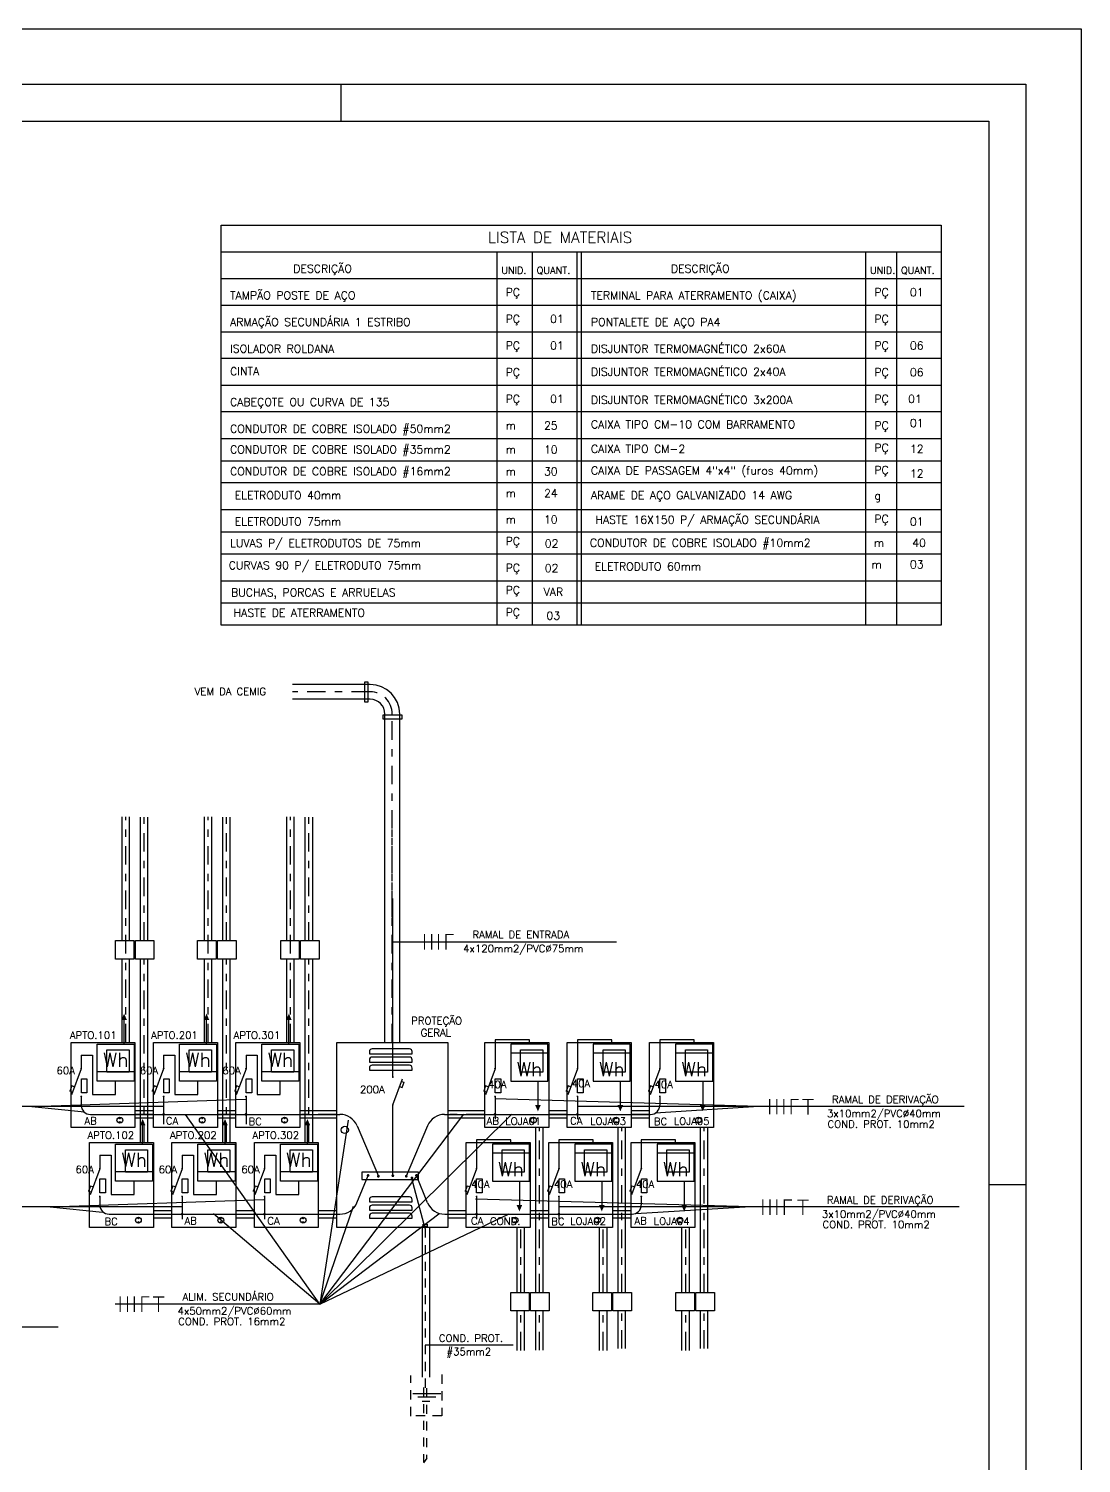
# Model space of a CAD drawing. Extents: x -15.1 to 78.4, y 14.2 to 45.4.
# Drawn here: x 64.19 to 78.41, y 26.08 to 45.44 of the extents above; entities that cross this region are included whole.
import ezdxf

# ---------------------------------------------------------------- set-up
doc = ezdxf.new("R2010")
doc.units = 0
doc.header["$LTSCALE"] = 0.5
doc.header["$MEASUREMENT"] = 0
doc.linetypes.add('DASHDOT', pattern=[1, 0.5, -0.25, 0, -0.25])
doc.linetypes.add('HIDDEN', pattern=[0.375, 0.25, -0.125])
doc.layers.get('0').update_dxf_attribs({"linetype": 'CONTINUOUS'})
for name, color, linetype in [('FORMATO', 2, 'CONTINUOUS'), ('MEDICAO', 4, 'CONTINUOUS'), ('MEDICAO-ELETRICA', 7, 'CONTINUOUS'), ('TEXT_MEDICAO', 2, 'CONTINUOUS'), ('TITULOS', 6, 'CONTINUOUS')]:
    doc.layers.add(name, color=color, linetype=linetype)
doc.styles.add('ROMANS', font='romans.shx')

# ---------------------------------------------------------------- blocks, each defined once
blk = doc.blocks.new('A1')
at = {"layer": 'FORMATO', "color": 1}
for p, q in [((-42.8, 30.45), (0.75, 30.45)), ((0.75, 30.45), (0.75, -0.75)), ((-9.25, 29.7), (-9.25, 29.2)), ((-0.5, 14.85), (0, 14.85))]:
    blk.add_line(p, q, dxfattribs=at)
at = {"layer": 'FORMATO'}
for p, q in [((-41.3, 29.7), (0, 29.7)), ((0, 29.7), (0, 0))]:
    blk.add_line(p, q, dxfattribs=at)
at = {"layer": 'FORMATO', "color": 8}
for p, q in [((-40.8, 29.2), (-0.5, 29.2)), ((-0.5, 29.2), (-0.5, 0.5))]:
    blk.add_line(p, q, dxfattribs=at)
blk = doc.blocks.new('A1_50')
at = {"layer": 'FORMATO'}
blk.add_blockref('A1', (57.821, 13.702), dxfattribs=at)
blk = doc.blocks.new('FAFAFANE')
at = {"const_width": 0.015}
for points in [[(0.0075, 0.105), (0.0075, -0.105)], [(0.105, 0.105), (0.105, -0.105)], [(0.1975, 0.105), (0.1975, -0.105)], [(0.2975, 0.105), (0.2975, -0.105)], [(0.3025, 0.0975), (0.4, 0.0975)]]:
    blk.add_lwpolyline(points, dxfattribs=at)
at = {"style": 'ROMANS'}
blk.add_attdef('C', (0.105, 0.12), '', height=0.1, dxfattribs=at)
blk = doc.blocks.new('TERRA')
at = {"const_width": 0.015}
for points in [[(-0.004, 0.098), (0.148, 0.098)], [(0.071, 0.105), (0.071, -0.105)]]:
    blk.add_lwpolyline(points, dxfattribs=at)
at = {"style": 'ROMANS', "flags": 1}
blk.add_attdef('C', (0.026, 0.118), '', height=0.1, dxfattribs=at)
at = {"style": 'ROMANS'}
blk.add_attdef('B', (0.026, -0.251), '', height=0.1, dxfattribs=at)

msp = doc.modelspace()

# ---------------------------------------------------------------- linework, layer by layer
at = {"layer": 'MEDICAO', "color": 1}
for p, q in [((68.7733335, 36.618711), (68.7250884, 36.618711)), ((68.7250884, 36.618711), (68.7250884, 36.3556726)), ((68.7733335, 36.3556726), (68.7733335, 36.618711)), ((68.8006358, 36.5897998), (67.7534407, 36.5897998)), ((68.8006358, 36.3897998), (67.7534407, 36.3897998)), ((68.7250884, 36.3556726), (68.7733335, 36.3556726)), ((68.9720071, 36.173527), (68.9720071, 36.1252818)), ((69.2350456, 36.173527), (68.9720071, 36.173527)), ((68.9720071, 36.1252818), (69.2350456, 36.1252818)), ((69.0006358, 33.4426463), (69.0006358, 36.1897998)), ((69.2006358, 33.4426463), (69.2006358, 36.1897998)), ((69.2350456, 36.1252818), (69.2350456, 36.173527)), ((65.4506358, 33.1325081), (65.4506358, 34.8023476)), ((65.5506358, 33.1325081), (65.5506358, 34.8023476)), ((65.7006358, 33.1325081), (65.7006358, 34.7963589)), ((65.8006358, 33.1325081), (65.8006358, 34.7963589)), ((66.5631358, 33.1325081), (66.5631358, 34.8023476)), ((66.6631358, 33.1325081), (66.6631358, 34.8023476)), ((66.8131358, 33.1325081), (66.8131358, 34.7963589)), ((66.9131358, 33.1325081), (66.9131358, 34.7963589)), ((67.6756358, 33.1325081), (67.6756358, 34.8023476)), ((67.7756358, 33.1325081), (67.7756358, 34.8023476)), ((67.9256358, 33.1325081), (67.9256358, 34.7963589)), ((68.0256358, 33.1325081), (68.0256358, 34.7963589)), ((69.0006358, 31.7575081), (69.0006358, 34.6942197)), ((69.2006358, 31.7575081), (69.2006358, 34.6942197)), ((65.3614885, 32.8825081), (65.3614885, 33.1325081)), ((65.3614885, 33.1325081), (65.6114885, 33.1325081)), ((65.6114885, 33.1325081), (65.6114885, 32.8825081)), ((65.6306786, 32.8825081), (65.6306786, 33.1325081)), ((65.6306786, 33.1325081), (65.8806786, 33.1325081)), ((65.8806786, 33.1325081), (65.8806786, 32.8825081)), ((66.4717264, 32.8825081), (66.4717264, 33.1325081)), ((66.4717264, 33.1325081), (66.7217264, 33.1325081)), ((66.7217264, 33.1325081), (66.7217264, 32.8825081)), ((66.7409165, 32.8825081), (66.7409165, 33.1325081)), ((66.7409165, 33.1325081), (66.9909165, 33.1325081)), ((66.9909165, 33.1325081), (66.9909165, 32.8825081)), ((67.5933511, 32.8825081), (67.5933511, 33.1325081)), ((67.5933511, 33.1325081), (67.8433511, 33.1325081)), ((67.8433511, 33.1325081), (67.8433511, 32.8825081)), ((67.8625412, 32.8825081), (67.8625412, 33.1325081)), ((67.8625412, 33.1325081), (68.1125412, 33.1325081)), ((68.1125412, 33.1325081), (68.1125412, 32.8825081)), ((65.6114885, 32.8825081), (65.3614885, 32.8825081)), ((65.4506358, 31.7575081), (65.4506358, 32.8825081)), ((65.5506358, 31.7575081), (65.5506358, 32.8825081)), ((65.8806786, 32.8825081), (65.6306786, 32.8825081)), ((65.7006358, 30.4075081), (65.7006358, 32.8825081)), ((65.8006358, 30.4075081), (65.8006358, 32.8825081)), ((66.7217264, 32.8825081), (66.4717264, 32.8825081)), ((66.5631358, 31.7575081), (66.5631358, 32.8825081)), ((66.6631358, 31.7575081), (66.6631358, 32.8825081)), ((66.9909165, 32.8825081), (66.7409165, 32.8825081)), ((66.8131358, 30.4075081), (66.8131358, 32.8825081)), ((66.9131358, 30.4075081), (66.9131358, 32.8825081)), ((67.8433511, 32.8825081), (67.5933511, 32.8825081)), ((67.6756358, 31.7575081), (67.6756358, 32.8825081)), ((67.7756358, 31.7575081), (67.7756358, 32.8825081)), ((68.1125412, 32.8825081), (67.8625412, 32.8825081)), ((67.9256358, 30.4075081), (67.9256358, 32.8825081)), ((68.0256358, 30.4075081), (68.0256358, 32.8825081)), ((68.7910541, 31.6327351), (68.7910541, 31.602604)), ((68.7910541, 31.602604), (69.3694433, 31.602604)), ((69.3319433, 31.6702351), (68.8285541, 31.6702351)), ((69.3694433, 31.602604), (69.3694433, 31.6327351)), ((68.7910541, 31.522066), (68.7910541, 31.491935)), ((68.7910541, 31.491935), (69.3694433, 31.491935)), ((68.7910541, 31.411397), (68.7910541, 31.3812659)), ((68.7910541, 31.3812659), (69.3694433, 31.3812659)), ((69.3319433, 31.559566), (68.8285541, 31.559566)), ((69.3319433, 31.448897), (68.8285541, 31.448897)), ((69.3694433, 31.491935), (69.3694433, 31.522066)), ((69.3694433, 31.3812659), (69.3694433, 31.411397)), ((65.8779973, 30.8360827), (65.6256358, 30.8360827)), ((66.9904973, 30.8360827), (66.7381358, 30.8360827)), ((68.3506358, 30.8360827), (67.8506358, 30.8360827)), ((70.3506358, 30.8360827), (69.8506358, 30.8360827)), ((71.4654973, 30.8360827), (71.2131358, 30.8360827)), ((72.5779973, 30.8360827), (72.3256358, 30.8360827)), ((65.8779973, 30.7360827), (65.6256358, 30.7360827)), ((66.9904973, 30.7360827), (66.7381358, 30.7360827)), ((68.3506358, 30.7360827), (67.8506358, 30.7360827)), ((70.3506358, 30.7360827), (69.8506358, 30.7360827)), ((71.0381358, 28.3825081), (71.0381358, 30.6075081)), ((71.1381358, 28.3825081), (71.1381358, 30.6075081)), ((71.4654973, 30.7360827), (71.2131358, 30.7360827)), ((72.1506358, 28.3825081), (72.1506358, 30.6075081)), ((72.2506358, 28.3825081), (72.2506358, 30.6075081)), ((72.5779973, 30.7360827), (72.3256358, 30.7360827)), ((73.2631358, 28.3825081), (73.2631358, 30.6075081)), ((73.3631358, 28.3825081), (73.3631358, 30.6075081)), ((68.7910541, 29.6345439), (68.7910541, 29.6044129)), ((69.3319433, 29.6720439), (68.8285541, 29.6720439)), ((69.3694433, 29.6044129), (69.3694433, 29.6345439)), ((66.1279973, 29.4860827), (65.8756358, 29.4860827)), ((67.2404973, 29.4860827), (66.9881358, 29.4860827)), ((68.3529973, 29.4860827), (68.1006358, 29.4860827)), ((68.7910541, 29.6044129), (69.3694433, 29.6044129)), ((68.7910541, 29.5238749), (68.7910541, 29.4937438)), ((68.7910541, 29.4937438), (69.3694433, 29.4937438)), ((69.3319433, 29.5613749), (68.8285541, 29.5613749)), ((69.3319433, 29.4507058), (68.8285541, 29.4507058)), ((69.3694433, 29.4937438), (69.3694433, 29.5238749)), ((70.1006358, 29.4860827), (69.8482742, 29.4860827)), ((71.2154973, 29.4860827), (70.9631358, 29.4860827)), ((72.3279973, 29.4860827), (72.0756358, 29.4860827)), ((66.1279973, 29.3860827), (65.8756358, 29.3860827)), ((67.2404973, 29.3860827), (66.9881358, 29.3860827)), ((68.3529973, 29.3860827), (68.1006358, 29.3860827)), ((68.7910541, 29.4132058), (68.7910541, 29.3830748)), ((68.7910541, 29.3830748), (69.3694433, 29.3830748)), ((69.3694433, 29.3830748), (69.3694433, 29.4132058)), ((69.5068762, 27.2401552), (69.5068762, 29.2575081)), ((69.6068762, 27.2401552), (69.6068762, 29.2575081)), ((70.1006358, 29.3860827), (69.8482742, 29.3860827)), ((70.7881358, 28.3825081), (70.7881358, 29.2575081)), ((70.8881358, 28.3825081), (70.8881358, 29.2575081)), ((71.2154973, 29.3860827), (70.9631358, 29.3860827)), ((71.9006358, 28.3825081), (71.9006358, 29.2575081)), ((72.0006358, 28.3825081), (72.0006358, 29.2575081)), ((72.3279973, 29.3860827), (72.0756358, 29.3860827)), ((73.0131358, 28.3825081), (73.0131358, 29.2575081)), ((73.1131358, 28.3825081), (73.1131358, 29.2575081)), ((70.699582, 28.1325081), (70.699582, 28.3825081)), ((70.699582, 28.3825081), (70.949582, 28.3825081)), ((70.949582, 28.3825081), (70.949582, 28.1325081)), ((70.968772, 28.1325081), (70.968772, 28.3825081)), ((70.968772, 28.3825081), (71.218772, 28.3825081)), ((71.218772, 28.3825081), (71.218772, 28.1325081)), ((71.8098199, 28.1325081), (71.8098199, 28.3825081)), ((71.8098199, 28.3825081), (72.0598199, 28.3825081)), ((72.0598199, 28.3825081), (72.0598199, 28.1325081)), ((72.0790099, 28.1325081), (72.0790099, 28.3825081)), ((72.0790099, 28.3825081), (72.3290099, 28.3825081)), ((72.3290099, 28.3825081), (72.3290099, 28.1325081)), ((72.9314446, 28.1325081), (72.9314446, 28.3825081)), ((72.9314446, 28.3825081), (73.1814446, 28.3825081)), ((73.1814446, 28.3825081), (73.1814446, 28.1325081)), ((73.2006346, 28.1325081), (73.2006346, 28.3825081)), ((73.2006346, 28.3825081), (73.4506346, 28.3825081)), ((73.4506346, 28.3825081), (73.4506346, 28.1325081)), ((70.949582, 28.1325081), (70.699582, 28.1325081)), ((70.7881358, 27.6002792), (70.7881358, 28.1325081)), ((70.8881358, 27.6002792), (70.8881358, 28.1325081)), ((71.218772, 28.1325081), (70.968772, 28.1325081)), ((71.0381358, 27.6019758), (71.0381358, 28.1325081)), ((71.1381358, 27.6019758), (71.1381358, 28.1325081)), ((72.0598199, 28.1325081), (71.8098199, 28.1325081)), ((71.9006358, 27.6002792), (71.9006358, 28.1325081)), ((72.0006358, 27.6002792), (72.0006358, 28.1325081)), ((72.3290099, 28.1325081), (72.0790099, 28.1325081)), ((72.1506358, 27.6250458), (72.1506358, 28.1325081)), ((72.2506358, 27.6250458), (72.2506358, 28.1325081)), ((73.1814446, 28.1325081), (72.9314446, 28.1325081)), ((73.0131358, 27.6002792), (73.0131358, 28.1325081)), ((73.1131358, 27.6002792), (73.1131358, 28.1325081)), ((73.4506346, 28.1325081), (73.2006346, 28.1325081)), ((73.2631358, 27.6250458), (73.2631358, 28.1325081)), ((73.3631358, 27.6250458), (73.3631358, 28.1325081))]:
    msp.add_line(p, q, dxfattribs=at)
at = {"layer": 'MEDICAO', "color": 1, "linetype": 'DASHDOT'}
for p, q in [((68.8006358, 36.4897998), (67.7534407, 36.4897998)), ((69.1006358, 33.4426463), (69.1006358, 36.1897998)), ((65.5006358, 31.7575081), (65.5006358, 34.8023476)), ((65.7506358, 33.1325081), (65.7506358, 34.7963589)), ((66.6131358, 31.7575081), (66.6131358, 34.8023476)), ((66.8631358, 33.1325081), (66.8631358, 34.7963589)), ((67.7256358, 31.7575081), (67.7256358, 34.8023476)), ((67.9756358, 33.1325081), (67.9756358, 34.7963589)), ((69.1006358, 31.7575081), (69.1006358, 34.6942197)), ((65.7506358, 30.4075081), (65.7506358, 32.8825081)), ((66.8631358, 30.4075081), (66.8631358, 32.8825081)), ((67.9756358, 30.4075081), (67.9756358, 32.8825081)), ((65.8779973, 30.7860827), (65.6256358, 30.7860827)), ((66.9904973, 30.7860827), (66.7381358, 30.7860827)), ((68.3506358, 30.7860827), (67.8506358, 30.7860827)), ((70.3506358, 30.7860827), (69.8506358, 30.7860827)), ((71.0881358, 28.3825081), (71.0881358, 30.6075081)), ((71.4654973, 30.7860827), (71.2131358, 30.7860827)), ((72.2006358, 28.3825081), (72.2006358, 30.6075081)), ((72.5779973, 30.7860827), (72.3256358, 30.7860827)), ((73.3131358, 28.3825081), (73.3131358, 30.6075081)), ((66.1279973, 29.4360827), (65.8756358, 29.4360827)), ((67.2404973, 29.4360827), (66.9881358, 29.4360827)), ((68.3529973, 29.4360827), (68.1006358, 29.4360827)), ((70.1006358, 29.4360827), (69.8482742, 29.4360827)), ((71.2154973, 29.4360827), (70.9631358, 29.4360827)), ((72.3279973, 29.4360827), (72.0756358, 29.4360827)), ((70.8381358, 28.3825081), (70.8381358, 29.2575081)), ((71.9506358, 28.3825081), (71.9506358, 29.2575081)), ((73.0631358, 28.3825081), (73.0631358, 29.2575081)), ((70.8381358, 27.6002792), (70.8381358, 28.1325081)), ((71.0881358, 27.6019758), (71.0881358, 28.1325081)), ((71.9506358, 27.6002792), (71.9506358, 28.1325081)), ((72.2006358, 27.6250458), (72.2006358, 28.1325081)), ((73.0631358, 27.6002792), (73.0631358, 28.1325081)), ((73.3131358, 27.6250458), (73.3131358, 28.1325081))]:
    msp.add_line(p, q, dxfattribs=at)
at = {"layer": 'MEDICAO'}
for p, q in [((69.1079616, 31.5948115), (69.1079616, 33.7008782)), ((70.9525824, 31.7910772), (70.4886532, 31.7910772)), ((70.4886532, 31.7910772), (70.4886532, 31.4030145)), ((70.9525824, 31.7360648), (70.9525824, 31.7910772)), ((72.0650824, 31.7910772), (71.6011532, 31.7910772)), ((71.6011532, 31.7910772), (71.6011532, 31.4030145)), ((72.0650824, 31.7360648), (72.0650824, 31.7910772)), ((73.1775824, 31.7910772), (72.7136532, 31.7910772)), ((72.7136532, 31.7910772), (72.7136532, 31.4030145)), ((73.1775824, 31.7360648), (73.1775824, 31.7910772)), ((64.9002744, 31.5863921), (64.9002744, 31.4030145)), ((64.9002744, 31.5863921), (65.0520752, 31.5863921)), ((65.0520752, 31.5863921), (65.0520752, 31.053192)), ((65.1142035, 31.7360648), (65.6142035, 31.7360648)), ((65.1142035, 31.2360648), (65.1142035, 31.7360648)), ((65.6142035, 31.7360648), (65.6142035, 31.2360648)), ((66.0127744, 31.5863921), (66.1645752, 31.5863921)), ((66.0127744, 31.5863921), (66.0127744, 31.4030145)), ((66.1645752, 31.5863921), (66.1645752, 31.053192)), ((66.2267035, 31.2360648), (66.2267035, 31.7360648)), ((66.2267035, 31.7360648), (66.7267035, 31.7360648)), ((66.7267035, 31.7360648), (66.7267035, 31.2360648)), ((67.1252744, 31.5863921), (67.2770752, 31.5863921)), ((67.1252744, 31.5863921), (67.1252744, 31.4030145)), ((67.2770752, 31.5863921), (67.2770752, 31.053192)), ((67.3392035, 31.2360648), (67.3392035, 31.7360648)), ((67.3392035, 31.7360648), (67.8392035, 31.7360648)), ((67.8392035, 31.7360648), (67.8392035, 31.2360648)), ((69.1079616, 31.2898687), (69.1079616, 31.5948115)), ((70.7025824, 31.7360648), (70.7025824, 31.2360648)), ((71.2025824, 31.7360648), (70.7025824, 31.7360648)), ((71.2025824, 31.2360648), (71.2025824, 31.7360648)), ((71.8150824, 31.7360648), (71.8150824, 31.2360648)), ((72.3150824, 31.7360648), (71.8150824, 31.7360648)), ((72.3150824, 31.2360648), (72.3150824, 31.7360648)), ((72.9275824, 31.7360648), (72.9275824, 31.2360648)), ((73.4275824, 31.7360648), (72.9275824, 31.7360648)), ((73.4275824, 31.2360648), (73.4275824, 31.7360648)), ((64.9002744, 31.4030145), (64.7692181, 31.0507556)), ((66.0127744, 31.4030145), (65.8817181, 31.0507556)), ((67.1252744, 31.4030145), (66.9942181, 31.0507556)), ((70.4886532, 31.4030145), (70.357597, 31.0507556)), ((71.6011532, 31.4030145), (71.470097, 31.0507556)), ((72.7136532, 31.4030145), (72.582597, 31.0507556)), ((65.6142035, 31.2360648), (65.1142035, 31.2360648)), ((65.3635485, 31.053192), (65.3635485, 31.2360648)), ((66.7267035, 31.2360648), (66.2267035, 31.2360648)), ((66.4760485, 31.053192), (66.4760485, 31.2360648)), ((67.8392035, 31.2360648), (67.3392035, 31.2360648)), ((67.5885485, 31.053192), (67.5885485, 31.2360648)), ((69.1079616, 30.9148687), (69.2390178, 31.2671276)), ((70.7025824, 31.2360648), (71.2025824, 31.2360648)), ((71.8150824, 31.2360648), (72.3150824, 31.2360648)), ((72.9275824, 31.2360648), (73.4275824, 31.2360648)), ((64.9002744, 31.0280145), (64.9002744, 30.9106637)), ((65.0520752, 31.053192), (65.3635485, 31.053192)), ((66.0127744, 31.0280145), (66.0127744, 30.6520086)), ((66.1645752, 31.053192), (66.4760485, 31.053192)), ((67.1252744, 31.0280145), (67.1252744, 30.6520086)), ((67.2770752, 31.053192), (67.5885485, 31.053192)), ((70.4886532, 31.0280145), (70.4886532, 30.7230717)), ((71.6011532, 31.0280145), (71.6011532, 30.7230717)), ((72.7136532, 31.0280145), (72.7136532, 30.9106637)), ((69.1079616, 29.9580179), (69.1079616, 30.9148687)), ((65.0252744, 30.7856637), (68.3941136, 30.7856637)), ((68.6244157, 30.6329312), (68.9124055, 29.9510523)), ((69.5768559, 30.6329312), (69.288866, 29.9510523)), ((69.8071579, 30.7856637), (72.5886532, 30.7856637)), ((70.7025824, 30.4410772), (70.2386532, 30.4410772)), ((70.2386532, 30.4410772), (70.2386532, 30.0530145)), ((70.7025824, 30.3860648), (70.7025824, 30.4410772)), ((71.8150824, 30.4410772), (71.3511532, 30.4410772)), ((71.3511532, 30.4410772), (71.3511532, 30.0530145)), ((71.8150824, 30.3860648), (71.8150824, 30.4410772)), ((72.9275824, 30.4410772), (72.4636532, 30.4410772)), ((72.4636532, 30.4410772), (72.4636532, 30.0530145)), ((72.9275824, 30.3860648), (72.9275824, 30.4410772)), ((65.1502744, 30.2363921), (65.3020752, 30.2363921)), ((65.1502744, 30.2363921), (65.1502744, 30.0530145)), ((65.3020752, 30.2363921), (65.3020752, 29.703192)), ((65.3642035, 29.8860648), (65.3642035, 30.3860648)), ((65.3642035, 30.3860648), (65.8642035, 30.3860648)), ((65.8642035, 30.3860648), (65.8642035, 29.8860648)), ((66.2627744, 30.2363921), (66.4145752, 30.2363921)), ((66.2627744, 30.2363921), (66.2627744, 30.0530145)), ((66.4145752, 30.2363921), (66.4145752, 29.703192)), ((66.4767035, 29.8860648), (66.4767035, 30.3860648)), ((66.4767035, 30.3860648), (66.9767035, 30.3860648)), ((66.9767035, 30.3860648), (66.9767035, 29.8860648)), ((67.3752744, 30.2363921), (67.5270752, 30.2363921)), ((67.3752744, 30.2363921), (67.3752744, 30.0530145)), ((67.5270752, 30.2363921), (67.5270752, 29.703192)), ((67.5892035, 29.8860648), (67.5892035, 30.3860648)), ((67.5892035, 30.3860648), (68.0892035, 30.3860648)), ((68.0892035, 30.3860648), (68.0892035, 29.8860648)), ((70.4525824, 30.3860648), (70.4525824, 29.8860648)), ((70.9525824, 30.3860648), (70.4525824, 30.3860648)), ((70.9525824, 29.8860648), (70.9525824, 30.3860648)), ((71.5650824, 30.3860648), (71.5650824, 29.8860648)), ((72.0650824, 30.3860648), (71.5650824, 30.3860648)), ((72.0650824, 29.8860648), (72.0650824, 30.3860648)), ((72.6775824, 30.3860648), (72.6775824, 29.8860648)), ((73.1775824, 30.3860648), (72.6775824, 30.3860648)), ((73.1775824, 29.8860648), (73.1775824, 30.3860648)), ((65.1502744, 30.0530145), (65.0192181, 29.7007556)), ((66.2627744, 30.0530145), (66.1317181, 29.7007556)), ((67.3752744, 30.0530145), (67.2442181, 29.7007556)), ((70.2386532, 30.0530145), (70.107597, 29.7007556)), ((71.3511532, 30.0530145), (71.220097, 29.7007556)), ((72.4636532, 30.0530145), (72.332597, 29.7007556)), ((65.8642035, 29.8860648), (65.3642035, 29.8860648)), ((65.6135485, 29.703192), (65.6135485, 29.8860648)), ((66.9767035, 29.8860648), (66.4767035, 29.8860648)), ((66.7260485, 29.703192), (66.7260485, 29.8860648)), ((68.0892035, 29.8860648), (67.5892035, 29.8860648)), ((67.8385485, 29.703192), (67.8385485, 29.8860648)), ((68.6235713, 29.5941558), (68.7744692, 29.9616478)), ((69.546744, 29.2473061), (69.3637714, 29.921894)), ((69.5777003, 29.5941558), (69.4268023, 29.9616478)), ((70.4525824, 29.8860648), (70.9525824, 29.8860648)), ((71.5650824, 29.8860648), (72.0650824, 29.8860648)), ((72.6775824, 29.8860648), (73.1775824, 29.8860648)), ((65.1502744, 29.6780145), (65.1502744, 29.564116)), ((65.3020752, 29.703192), (65.6135485, 29.703192)), ((66.2627744, 29.6780145), (66.2627744, 29.3730717)), ((66.4145752, 29.703192), (66.7260485, 29.703192)), ((67.3752744, 29.6780145), (67.3752744, 29.3730717)), ((67.5270752, 29.703192), (67.8385485, 29.703192)), ((70.2386532, 29.6780145), (70.2386532, 29.3730717)), ((71.3511532, 29.6780145), (71.3511532, 29.3730717)), ((72.4636532, 29.6780145), (72.4636532, 29.564116)), ((65.2752744, 29.439116), (68.3923083, 29.439116)), ((69.8089632, 29.439116), (72.3386532, 29.439116)), ((69.3784439, 27.0176423), (69.7573785, 27.0176423)), ((69.4473412, 26.9717757), (69.6884812, 26.9717757)), ((69.5047552, 26.9144422), (69.6081012, 26.9144422))]:
    msp.add_line(p, q, dxfattribs=at)
at = {"layer": 'MEDICAO', "color": 2}
for p, q in [((65.4792277, 31.7360648), (65.4792277, 32.0603365)), ((66.5917277, 31.7360648), (66.5917277, 32.0603365)), ((67.7042277, 31.7360648), (67.7042277, 32.0603365)), ((71.2025824, 31.6110648), (70.7025824, 31.6110648)), ((72.3150824, 31.6110648), (71.8150824, 31.6110648)), ((73.4275824, 31.6110648), (72.9275824, 31.6110648)), ((65.6142035, 31.3610648), (65.1142035, 31.3610648)), ((66.7267035, 31.3610648), (66.2267035, 31.3610648)), ((67.8392035, 31.3610648), (67.3392035, 31.3610648)), ((69.2259418, 31.2319813), (69.2610881, 31.2189052)), ((69.2349361, 31.1486125), (69.2610881, 31.2189052)), ((71.0676066, 31.2360648), (71.0676066, 30.9117932)), ((72.1801066, 31.2360648), (72.1801066, 30.9117932)), ((73.2926066, 31.2360648), (73.2926066, 30.9117932)), ((64.7732999, 31.1692707), (64.7471478, 31.098978)), ((64.7822942, 31.085902), (64.7471478, 31.098978)), ((64.8084462, 31.1561947), (64.7732999, 31.1692707)), ((65.8857999, 31.1692707), (65.8596478, 31.098978)), ((65.8947942, 31.085902), (65.8596478, 31.098978)), ((65.9209462, 31.1561947), (65.8857999, 31.1692707)), ((66.9982999, 31.1692707), (66.9721478, 31.098978)), ((67.0072942, 31.085902), (66.9721478, 31.098978)), ((67.0334462, 31.1561947), (66.9982999, 31.1692707)), ((69.1997897, 31.1616885), (69.2349361, 31.1486125)), ((70.3616787, 31.1692707), (70.3355266, 31.098978)), ((70.370673, 31.085902), (70.3355266, 31.098978)), ((70.3968251, 31.1561947), (70.3616787, 31.1692707)), ((71.4741787, 31.1692707), (71.4480266, 31.098978)), ((71.483173, 31.085902), (71.4480266, 31.098978)), ((71.5093251, 31.1561947), (71.4741787, 31.1692707)), ((72.5866787, 31.1692707), (72.5605266, 31.098978)), ((72.595673, 31.085902), (72.5605266, 31.098978)), ((72.6218251, 31.1561947), (72.5866787, 31.1692707)), ((65.7292277, 30.3860648), (65.7292277, 30.6392733)), ((66.8417277, 30.3860648), (66.8417277, 30.6392733)), ((67.9542277, 30.3860648), (67.9542277, 30.6392733)), ((70.9525824, 30.2610648), (70.4525824, 30.2610648)), ((72.0650824, 30.2610648), (71.5650824, 30.2610648)), ((73.1775824, 30.2610648), (72.6775824, 30.2610648)), ((65.8642035, 30.0110648), (65.3642035, 30.0110648)), ((66.9767035, 30.0110648), (66.4767035, 30.0110648)), ((68.0892035, 30.0110648), (67.5892035, 30.0110648)), ((70.8176066, 29.8860648), (70.8176066, 29.5617932)), ((71.9301066, 29.8860648), (71.9301066, 29.5617932)), ((73.0426066, 29.8860648), (73.0426066, 29.5617932)), ((65.0232999, 29.8192707), (64.9971478, 29.748978)), ((65.0322942, 29.735902), (64.9971478, 29.748978)), ((65.0584462, 29.8061947), (65.0232999, 29.8192707)), ((66.1357999, 29.8192707), (66.1096478, 29.748978)), ((66.1447942, 29.735902), (66.1096478, 29.748978)), ((66.1709462, 29.8061947), (66.1357999, 29.8192707)), ((67.2482999, 29.8192707), (67.2221478, 29.748978)), ((67.2572942, 29.735902), (67.2221478, 29.748978)), ((67.2834462, 29.8061947), (67.2482999, 29.8192707)), ((70.1116787, 29.8192707), (70.0855266, 29.748978)), ((70.120673, 29.735902), (70.0855266, 29.748978)), ((70.1468251, 29.8061947), (70.1116787, 29.8192707)), ((71.2241787, 29.8192707), (71.1980266, 29.748978)), ((71.233173, 29.735902), (71.1980266, 29.748978)), ((71.2593251, 29.8061947), (71.2241787, 29.8192707)), ((72.3366787, 29.8192707), (72.3105266, 29.748978)), ((72.345673, 29.735902), (72.3105266, 29.748978)), ((72.3718251, 29.8061947), (72.3366787, 29.8192707))]:
    msp.add_line(p, q, dxfattribs=at)
at = {"layer": 'MEDICAO'}
for points in [[(65.4792277, 32.0603365, 0.075, 0, 0), (65.4792277, 32.1458352, 0, 0, 0)], [(66.5917277, 32.0603365, 0.075, 0, 0), (66.5917277, 32.1458352, 0, 0, 0)], [(67.7042277, 32.0603365, 0.075, 0, 0), (67.7042277, 32.1458352, 0, 0, 0)], [(71.0676066, 30.9117932, 0.075, 0, 0), (71.0676066, 30.8262944, 0, 0, 0)], [(72.1801066, 30.9117932, 0.075, 0, 0), (72.1801066, 30.8262944, 0, 0, 0)], [(73.2926066, 30.9117932, 0.075, 0, 0), (73.2926066, 30.8262944, 0, 0, 0)], [(65.7292277, 30.6392733, 0.075, 0, 0), (65.7292277, 30.7247721, 0, 0, 0)], [(66.8417277, 30.6392733, 0.075, 0, 0), (66.8417277, 30.7247721, 0, 0, 0)], [(67.9542277, 30.6392733, 0.075, 0, 0), (67.9542277, 30.7247721, 0, 0, 0)], [(70.8176066, 29.5617932, 0.075, 0, 0), (70.8176066, 29.4762944, 0, 0, 0)], [(71.9301066, 29.5617932, 0.075, 0, 0), (71.9301066, 29.4762944, 0, 0, 0)], [(73.0426066, 29.5617932, 0.075, 0, 0), (73.0426066, 29.4762944, 0, 0, 0)]]:
    msp.add_lwpolyline(points, format="xyseb", dxfattribs=at)
at = {"layer": 'MEDICAO', "color": 1}
for points in [[(64.7631358, 30.6075081), (64.7631358, 31.7575081), (65.6256358, 31.7575081), (65.6256358, 30.6075081)], [(65.8756358, 30.6075081), (65.8756358, 31.7575081), (66.7381358, 31.7575081), (66.7381358, 30.6075081)], [(66.9881358, 30.6075081), (66.9881358, 31.7575081), (67.8506358, 31.7575081), (67.8506358, 30.6075081)], [(68.3506358, 29.2575081), (68.3506358, 31.7575081), (69.8506358, 31.7575081), (69.8506358, 29.2575081)], [(70.3506358, 30.6075081), (70.3506358, 31.7575081), (71.2131358, 31.7575081), (71.2131358, 30.6075081)], [(71.4631358, 30.6075081), (71.4631358, 31.7575081), (72.3256358, 31.7575081), (72.3256358, 30.6075081)], [(72.5756358, 30.6075081), (72.5756358, 31.7575081), (73.4381358, 31.7575081), (73.4381358, 30.6075081)], [(65.5463818, 31.6578039), (65.5463818, 31.3578039), (65.2463818, 31.3578039), (65.2463818, 31.6578039)], [(66.6588818, 31.6578039), (66.6588818, 31.3578039), (66.3588818, 31.3578039), (66.3588818, 31.6578039)], [(67.7713818, 31.6578039), (67.7713818, 31.3578039), (67.4713818, 31.3578039), (67.4713818, 31.6578039)], [(71.1338818, 31.6578039), (71.1338818, 31.3578039), (70.8338818, 31.3578039), (70.8338818, 31.6578039)], [(72.2463818, 31.6578039), (72.2463818, 31.3578039), (71.9463818, 31.3578039), (71.9463818, 31.6578039)], [(73.3588818, 31.6578039), (73.3588818, 31.3578039), (73.0588818, 31.3578039), (73.0588818, 31.6578039)], [(64.902272, 31.0766651), (64.902272, 31.2660502), (64.977272, 31.2660502), (64.977272, 31.0766651)], [(66.014772, 31.0766651), (66.014772, 31.2660502), (66.089772, 31.2660502), (66.089772, 31.0766651)], [(67.127272, 31.0766651), (67.127272, 31.2660502), (67.202272, 31.2660502), (67.202272, 31.0766651)], [(70.489772, 31.0766651), (70.489772, 31.2660502), (70.564772, 31.2660502), (70.564772, 31.0766651)], [(71.602272, 31.0766651), (71.602272, 31.2660502), (71.677272, 31.2660502), (71.677272, 31.0766651)], [(72.714772, 31.0766651), (72.714772, 31.2660502), (72.789772, 31.2660502), (72.789772, 31.0766651)], [(65.0131358, 29.2575081), (65.0131358, 30.4075081), (65.8756358, 30.4075081), (65.8756358, 29.2575081)], [(66.1256358, 29.2575081), (66.1256358, 30.4075081), (66.9881358, 30.4075081), (66.9881358, 29.2575081)], [(67.2381358, 29.2575081), (67.2381358, 30.4075081), (68.1006358, 30.4075081), (68.1006358, 29.2575081)], [(70.1006358, 29.2575081), (70.1006358, 30.4075081), (70.9631358, 30.4075081), (70.9631358, 29.2575081)], [(71.2131358, 29.2575081), (71.2131358, 30.4075081), (72.0756358, 30.4075081), (72.0756358, 29.2575081)], [(72.3256358, 29.2575081), (72.3256358, 30.4075081), (73.1881358, 30.4075081), (73.1881358, 29.2575081)], [(65.7963818, 30.3078039), (65.7963818, 30.0078039), (65.4963818, 30.0078039), (65.4963818, 30.3078039)], [(66.9088818, 30.3078039), (66.9088818, 30.0078039), (66.6088818, 30.0078039), (66.6088818, 30.3078039)], [(68.0213818, 30.3078039), (68.0213818, 30.0078039), (67.7213818, 30.0078039), (67.7213818, 30.3078039)], [(70.8838818, 30.3078039), (70.8838818, 30.0078039), (70.5838818, 30.0078039), (70.5838818, 30.3078039)], [(71.9963818, 30.3078039), (71.9963818, 30.0078039), (71.6963818, 30.0078039), (71.6963818, 30.3078039)], [(73.1088818, 30.3078039), (73.1088818, 30.0078039), (72.8088818, 30.0078039), (72.8088818, 30.3078039)], [(65.152272, 29.7266651), (65.152272, 29.9160502), (65.227272, 29.9160502), (65.227272, 29.7266651)], [(66.264772, 29.7266651), (66.264772, 29.9160502), (66.339772, 29.9160502), (66.339772, 29.7266651)], [(67.377272, 29.7266651), (67.377272, 29.9160502), (67.452272, 29.9160502), (67.452272, 29.7266651)], [(70.239772, 29.7266651), (70.239772, 29.9160502), (70.314772, 29.9160502), (70.314772, 29.7266651)], [(71.352272, 29.7266651), (71.352272, 29.9160502), (71.427272, 29.9160502), (71.427272, 29.7266651)], [(72.464772, 29.7266651), (72.464772, 29.9160502), (72.539772, 29.9160502), (72.539772, 29.7266651)]]:
    msp.add_lwpolyline(points, close=True, dxfattribs=at)
at = {"layer": 'MEDICAO'}
for points, const_width in [([(64.9065244, 31.4030145, 1), (64.8940244, 31.4030145, 1)], 0.0125), ([(66.0190244, 31.4030145, 1), (66.0065244, 31.4030145, 1)], 0.0125), ([(67.1315244, 31.4030145, 1), (67.1190244, 31.4030145, 1)], 0.0125), ([(70.4949032, 31.4030145, 1), (70.4824032, 31.4030145, 1)], 0.0125), ([(71.6074032, 31.4030145, 1), (71.5949032, 31.4030145, 1)], 0.0125), ([(72.7199032, 31.4030145, 1), (72.7074032, 31.4030145, 1)], 0.0125), ([(69.1017116, 31.2898687, 1), (69.1142116, 31.2898687, 1)], 0.0125), ([(64.9065244, 31.0280145, 1), (64.8940244, 31.0280145, 1)], 0.0125), ([(66.0190244, 31.0280145, 1), (66.0065244, 31.0280145, 1)], 0.0125), ([(67.1315244, 31.0280145, 1), (67.1190244, 31.0280145, 1)], 0.0125), ([(70.4949032, 31.0280145, 1), (70.4824032, 31.0280145, 1)], 0.0125), ([(71.6074032, 31.0280145, 1), (71.5949032, 31.0280145, 1)], 0.0125), ([(72.7199032, 31.0280145, 1), (72.7074032, 31.0280145, 1)], 0.0125), ([(66.0033994, 30.7856637, 1), (66.0221494, 30.7856637, 1)], 0.01875), ([(67.1158994, 30.7856637, 1), (67.1346494, 30.7856637, 1)], 0.01875), ([(69.1017116, 30.9148687, 1), (69.1142116, 30.9148687, 1)], 0.0125), ([(70.4792782, 30.7856637, 1), (70.4980282, 30.7856637, 1)], 0.01875), ([(71.5917782, 30.7856637, 1), (71.6105282, 30.7856637, 1)], 0.01875), ([(65.1565244, 30.0530145, 1), (65.1440244, 30.0530145, 1)], 0.0125), ([(66.2690244, 30.0530145, 1), (66.2565244, 30.0530145, 1)], 0.0125), ([(67.3815244, 30.0530145, 1), (67.3690244, 30.0530145, 1)], 0.0125), ([(70.2449032, 30.0530145, 1), (70.2324032, 30.0530145, 1)], 0.0125), ([(71.3574032, 30.0530145, 1), (71.3449032, 30.0530145, 1)], 0.0125), ([(72.4699032, 30.0530145, 1), (72.4574032, 30.0530145, 1)], 0.0125), ([(68.7650942, 29.9616478, 1), (68.7838442, 29.9616478, 1)], 0.01875), ([(68.9030305, 29.9510523, 1), (68.9217805, 29.9510523, 1)], 0.01875), ([(69.0985866, 29.9580179, 1), (69.1173366, 29.9580179, 1)], 0.01875), ([(69.279491, 29.9510523, 1), (69.298241, 29.9510523, 1)], 0.01875), ([(69.356557, 29.9278786, 1), (69.375307, 29.9278786, 1)], 0.01875), ([(69.4174273, 29.9616478, 1), (69.4361773, 29.9616478, 1)], 0.01875), ([(65.1565244, 29.6780145, 1), (65.1440244, 29.6780145, 1)], 0.0125), ([(66.2690244, 29.6780145, 1), (66.2565244, 29.6780145, 1)], 0.0125), ([(67.3815244, 29.6780145, 1), (67.3690244, 29.6780145, 1)], 0.0125), ([(70.2449032, 29.6780145, 1), (70.2324032, 29.6780145, 1)], 0.0125), ([(71.3574032, 29.6780145, 1), (71.3449032, 29.6780145, 1)], 0.0125), ([(72.4699032, 29.6780145, 1), (72.4574032, 29.6780145, 1)], 0.0125), ([(66.2533994, 29.439116, 1), (66.2721494, 29.439116, 1)], 0.01875), ([(67.3658994, 29.439116, 1), (67.3846494, 29.439116, 1)], 0.01875), ([(70.2292782, 29.439116, 1), (70.2480282, 29.439116, 1)], 0.01875), ([(71.3417782, 29.439116, 1), (71.3605282, 29.439116, 1)], 0.01875)]:
    msp.add_lwpolyline(points, format="xyb", close=True, dxfattribs=dict(at, const_width=const_width))
at = {"layer": 'MEDICAO', "color": 2}
msp.add_lwpolyline([(68.6895849, 30.0040299), (68.6895849, 29.9086702), (69.4535411, 29.9086702), (69.4535411, 30.0040299)], close=True, dxfattribs=at)
at = {"layer": 'MEDICAO', "color": 1}
for centre, radius in [((65.4219101, 30.7082218), 0.0393751), ((65.4215787, 30.7298354), 0.0036358), ((65.4215787, 30.6850002), 0.0036358), ((66.5344101, 30.7082218), 0.0393751), ((66.5340787, 30.7298354), 0.0036358), ((66.5340787, 30.6850002), 0.0036358), ((67.6469101, 30.7082218), 0.0393751), ((67.6465787, 30.7298354), 0.0036358), ((67.6465787, 30.6850002), 0.0036358), ((68.4587877, 30.5758412), 0.0492247), ((71.0094101, 30.7082218), 0.0393751), ((71.0090787, 30.7298354), 0.0036358), ((71.0090787, 30.6850002), 0.0036358), ((72.1219101, 30.7082218), 0.0393751), ((72.1215787, 30.7298354), 0.0036358), ((72.1215787, 30.6850002), 0.0036358), ((73.2344101, 30.7082218), 0.0393751), ((73.2340787, 30.7298354), 0.0036358), ((73.2340787, 30.6850002), 0.0036358), ((65.6719101, 29.3582218), 0.0393751), ((65.6715787, 29.3798354), 0.0036358), ((65.6715787, 29.3350002), 0.0036358), ((66.7844101, 29.3582218), 0.0393751), ((66.7840787, 29.3798354), 0.0036358), ((66.7840787, 29.3350002), 0.0036358), ((67.8969101, 29.3582218), 0.0393751), ((67.8965787, 29.3798354), 0.0036358), ((67.8965787, 29.3350002), 0.0036358), ((70.7594101, 29.3582218), 0.0393751), ((70.7590787, 29.3798354), 0.0036358), ((70.7590787, 29.3350002), 0.0036358), ((71.8719101, 29.3582218), 0.0393751), ((71.8715787, 29.3798354), 0.0036358), ((71.8715787, 29.3350002), 0.0036358), ((72.9844101, 29.3582218), 0.0393751), ((72.9840787, 29.3798354), 0.0036358), ((72.9840787, 29.3350002), 0.0036358)]:
    msp.add_circle(centre, radius, dxfattribs=at)
for centre, radius, start, end in [((68.8006358, 36.1897998), 0.4, 0, 90), ((68.8006358, 36.1897998), 0.2, 0, 90), ((68.8285541, 31.6327351), 0.0375, 90, 180), ((69.3319433, 31.6327351), 0.0375, 0, 90), ((68.8285541, 31.522066), 0.0375, 90, 180), ((68.8285541, 31.411397), 0.0375, 90, 180), ((69.3319433, 31.522066), 0.0375, 0, 90), ((69.3319433, 31.411397), 0.0375, 0, 90), ((68.8285541, 29.6345439), 0.0375, 90, 180), ((69.3319433, 29.6345439), 0.0375, 0, 90), ((68.8285541, 29.5238749), 0.0375, 90, 180), ((68.8285541, 29.4132058), 0.0375, 90, 180), ((69.3319433, 29.5238749), 0.0375, 0, 90), ((69.3319433, 29.4132058), 0.0375, 0, 90)]:
    msp.add_arc(centre, radius, start, end, dxfattribs=at)
at = {"layer": 'MEDICAO', "color": 1, "linetype": 'DASHDOT'}
msp.add_arc((68.8006358, 36.1897998), 0.3, 0, 90, dxfattribs=at)
at = {"layer": 'MEDICAO'}
for centre, radius, start, end in [((65.0252744, 30.9106637), 0.125, 180, 270), ((72.5886532, 30.9106637), 0.125, 270, 0), ((68.3941136, 30.5356637), 0.25, 22.89664021, 90), ((69.8071579, 30.5356637), 0.25, 90, 157.10335979), ((65.2752744, 29.564116), 0.125, 180, 270), ((68.3923083, 29.689116), 0.25, 270, 337.67617948), ((69.8089632, 29.689116), 0.25, 202.32382052, 270), ((72.3386532, 29.564116), 0.125, 270, 0)]:
    msp.add_arc(centre, radius, start, end, dxfattribs=at)
at = {"layer": 'MEDICAO-ELETRICA', "color": 4, "linetype": 'HIDDEN'}
msp.add_line((69.546744, 29.2473061), (69.546744, 27.0357018), dxfattribs=at)
at = {"layer": 'MEDICAO-ELETRICA', "color": 1, "linetype": 'HIDDEN'}
for p, q in [((69.3507799, 26.7132846), (69.3507799, 27.2629146)), ((69.7700611, 27.2750346), (69.7700611, 26.7165906)), ((69.5218147, 27.1018158), (69.5218147, 26.0878458)), ((69.5645731, 27.0923394), (69.5645731, 26.144703)), ((69.7700611, 26.7165906), (69.3561007, 26.7165906)), ((69.5654683, 26.1436014), (69.5241019, 26.0836578))]:
    msp.add_line(p, q, dxfattribs=at)
at = {"layer": 'MEDICAO-ELETRICA', "color": 1}
msp.add_lwpolyline([(69.5196972, 29.2708309), (69.5196972, 29.3041633), (69.5723376, 29.3041633), (69.5723376, 29.2708309)], close=True, dxfattribs=at)
at = {"layer": 'TEXT_MEDICAO', "color": 4}
for p, q in [((66.7914191, 37.3894659), (66.7914191, 42.7894659)), ((66.7914191, 42.7894659), (76.5114191, 42.7894659)), ((76.5114191, 42.7894659), (76.5114191, 37.3894659)), ((66.7914191, 42.4294659), (76.5114191, 42.4294659)), ((71.5914191, 42.4294659), (71.5914191, 37.3894659)), ((71.6514191, 42.4294659), (71.6514191, 37.3894659)), ((76.5114191, 37.3894659), (66.7914191, 37.3894659))]:
    msp.add_line(p, q, dxfattribs=at)
at = {"layer": 'TEXT_MEDICAO'}
for p, q in [((70.5114191, 42.4294659), (70.5114191, 37.3894659)), ((70.9914191, 42.4294659), (70.9914191, 37.3894659)), ((75.4914191, 42.4294659), (75.4914191, 37.3894659)), ((75.9114191, 42.4294659), (75.9114191, 37.3894659)), ((66.7914191, 42.0694659), (76.5114191, 42.0694659)), ((66.7914191, 41.7094659), (76.5114191, 41.7094659)), ((66.7914191, 41.3494659), (76.5114191, 41.3494659)), ((76.5114191, 40.9894659), (66.7914191, 40.9894659)), ((66.7914191, 40.6294659), (76.5114191, 40.6294659)), ((76.5114191, 40.2694659), (66.7914191, 40.2694659)), ((66.7914191, 39.9094659), (76.5114191, 39.9094659)), ((66.7914191, 39.6094659), (76.5114191, 39.6094659)), ((76.5114191, 39.3094659), (66.7914191, 39.3094659)), ((66.7914191, 38.9494659), (76.5114191, 38.9494659)), ((66.7914191, 38.6494659), (76.5114191, 38.6494659)), ((76.5114191, 38.3494659), (66.7914191, 38.3494659)), ((66.7914191, 37.9894659), (76.5114191, 37.9894659)), ((66.7914191, 37.6894659), (76.5114191, 37.6894659)), ((69.115864, 33.1157736), (72.1307217, 33.1157736)), ((64.2334701, 30.8944853), (67.1228635, 30.9922926)), ((74.0518032, 30.8944853), (70.4855783, 30.9970261)), ((64.2334701, 30.8944853), (61.4614499, 30.8944853)), ((66.0087329, 30.8944853), (64.2334701, 30.8944853)), ((64.2334701, 30.8944853), (64.9435751, 30.8211298)), ((68.1237817, 28.2248518), (70.0673057, 30.7903844)), ((68.1237817, 28.2248518), (70.7137909, 30.7903844)), ((74.0518032, 30.8944853), (71.6063222, 30.8944853)), ((74.0518032, 30.8944853), (72.6523499, 30.803038)), ((76.8238234, 30.8944853), (74.0518032, 30.8944853)), ((68.1237817, 28.2248518), (66.3080547, 30.7864343)), ((68.5050954, 30.709912), (68.1237817, 28.2248518)), ((64.4783338, 29.5374091), (67.3677272, 29.6352164)), ((73.9403617, 29.5374091), (70.2247042, 29.6399499)), ((64.4783338, 29.5374091), (61.6638166, 29.5374091)), ((66.2535966, 29.5374091), (64.4783338, 29.5374091)), ((64.4783338, 29.5374091), (65.1884388, 29.4640536)), ((68.1237817, 28.2248518), (66.686252, 29.441584)), ((68.1237817, 28.2248518), (68.5753372, 29.5475451)), ((68.1237817, 28.2248518), (69.7276269, 29.4445293)), ((68.1237817, 28.2248518), (70.6809188, 29.4445293)), ((73.9403617, 29.5374091), (71.3454481, 29.5374091)), ((73.9403617, 29.5374091), (72.3914757, 29.4459618)), ((76.7548789, 29.5374091), (73.9403617, 29.5374091)), ((68.1237817, 28.2248518), (65.3575154, 28.2248518)), ((69.5432134, 27.6770252), (70.7347066, 27.6770252))]:
    msp.add_line(p, q, dxfattribs=at)
at = {"layer": 'TITULOS', "color": 8}
msp.add_line((62.3480815, 27.9181194), (64.5902154, 27.9181194), dxfattribs=at)

# ---------------------------------------------------------------- block references
at = {"layer": 'FORMATO'}
msp.add_blockref('A1_50', (19.8345234, 1.2881592), dxfattribs=at)
at = {"layer": 'TEXT_MEDICAO'}
for name, p in [('FAFAFANE', (69.5279668, 33.1157736)), ('FAFAFANE', (74.1901375, 30.8901005)), ('TERRA', (74.6432815, 30.8877986)), ('FAFAFANE', (74.096909, 29.5330244)), ('TERRA', (74.574337, 29.5307224)), ('FAFAFANE', (65.4196605, 28.2248518)), ('TERRA', (65.8728045, 28.2225498))]:
    msp.add_blockref(name, p, dxfattribs=at)

# ---------------------------------------------------------------- texts
at = {"layer": 'MEDICAO', "color": 2, "style": 'ROMANS'}
for p in [(65.1917587, 31.4292311), (66.3042587, 31.4292311), (67.4167587, 31.4292311), (70.7801376, 31.3022788), (71.8926376, 31.3022788), (73.0051376, 31.3022788), (65.4417587, 30.0792311), (66.5542587, 30.0792311), (67.6667587, 30.0792311), (70.5301376, 29.9522788), (71.6426376, 29.9522788), (72.7551376, 29.9522788)]:
    msp.add_text('Wh', height=0.1875, dxfattribs=at).set_placement(p)
at = {"layer": 'TEXT_MEDICAO', "color": 3, "style": 'ROMANS'}
for s, height, p in [('LISTA DE MATERIAIS', 0.15, (70.3914191, 42.5494659)), ('DESCRIÇÃO', 0.108, (67.7633979, 42.1469815)), ('UNID.', 0.096, (70.5714191, 42.1294659)), ('QUANT.', 0.096, (71.0514191, 42.1294659)), ('DESCRIÇÃO', 0.108, (72.8633979, 42.1469815)), ('UNID.', 0.096, (75.5514191, 42.1294659)), ('QUANT.', 0.096, (75.9714191, 42.1294659)), ('RAMAL DE ENTRADA', 0.1, (70.182627, 33.1628178)), ('4x120mm2/PVC%%c75mm', 0.1, (70.0582194, 32.973641)), ('PROTEÇÃO ', 0.1, (69.3561584, 32.0006627)), ('APTO.101', 0.1, (64.7465952, 31.8046748)), ('APTO.201', 0.1, (65.8440902, 31.8046748)), ('APTO.301', 0.1, (66.957491, 31.8046748)), ('GERAL', 0.1, (69.4834043, 31.838758)), ('60A', 0.1, (64.5667387, 31.3274622)), ('60A', 0.1, (65.6906104, 31.3274622)), ('60A', 0.1, (66.8059679, 31.3274622)), ('40A', 0.1, (70.396027, 31.1405257)), ('40A', 0.1, (71.524637, 31.1514675)), ('40A', 0.1, (72.6422894, 31.1405257)), ('200A', 0.1, (68.6641773, 31.0730673)), ('RAMAL DE DERIVAÇÃO', 0.1, (75.0394149, 30.9371447)), ('3x10mm2/PVC%%c40mm', 0.1, (74.9711387, 30.7479679)), ('AB', 0.1, (64.9435751, 30.6487692)), ('CA', 0.1, (66.0427822, 30.6487692)), ('BC', 0.1, (67.1602535, 30.640949)), ('AB', 0.1, (70.3742947, 30.6487692)), ('LOJA01', 0.1, (70.6270663, 30.6443018)), ('CA', 0.1, (71.5015674, 30.6487692)), ('LOJA03', 0.1, (71.7722785, 30.6443018)), ('BC', 0.1, (72.6330715, 30.640949)), ('LOJA05', 0.1, (72.9015848, 30.6443018)), ('COND. PROT. 10mm2', 0.1, (74.9793913, 30.6054387)), ('APTO.102', 0.1, (64.985181, 30.4545965)), ('APTO.202', 0.1, (66.0985818, 30.4545965)), ('APTO.302', 0.1, (67.2119826, 30.4545965)), ('60A', 0.1, (64.822164, 29.9926229)), ('60A', 0.1, (65.9460357, 29.9926229)), ('60A', 0.1, (67.0613932, 29.9926229)), ('40A', 0.1, (70.1659221, 29.7946705)), ('40A', 0.1, (71.2835747, 29.7946705)), ('40A', 0.1, (72.3902698, 29.7946705)), ('RAMAL DE DERIVAÇÃO', 0.1, (74.9704704, 29.5800685)), ('3x10mm2/PVC%%c40mm', 0.1, (74.9021942, 29.3908917)), ('BC', 0.1, (65.2129256, 29.2916931)), ('AB', 0.1, (66.2947383, 29.2995132)), ('CA', 0.1, (67.4124543, 29.2995132)), ('CA', 0.1, (70.1628963, 29.2995132)), ('COND.', 0.1, (70.4202918, 29.2942233)), ('BC', 0.1, (71.2470583, 29.2916931)), ('LOJA02', 0.1, (71.501881, 29.2942233)), ('AB', 0.1, (72.3709697, 29.2995132)), ('LOJA04', 0.1, (72.6311875, 29.2942234)), ('COND. PROT. 10mm2', 0.1, (74.9104468, 29.2483625)), ('ALIM. SECUNDÁRIO', 0.1, (66.2689379, 28.2718959)), ('4x50mm2/PVC%%c60mm', 0.1, (66.2006617, 28.0827192)), ('COND. PROT. 16mm2', 0.1, (66.2089143, 27.94019)), ('COND. PROT.', 0.1, (69.7293842, 27.7142068)), ('#35mm2', 0.1, (69.8317781, 27.5337112))]:
    msp.add_text(s, height=height, dxfattribs=at).set_placement(p)
at = {"layer": 'TEXT_MEDICAO', "style": 'ROMANS'}
for s, height, p in [('TAMPÃO POSTE DE AÇO', 0.108, (66.9095913, 41.7869815)), ('PÇ', 0.108, (70.6314191, 41.8294659)), ('TERMINAL PARA ATERRAMENTO (CAIXA)', 0.108, (71.7833979, 41.7869815)), ('PÇ', 0.108, (75.6114191, 41.8294659)), ('01', 0.108, (76.0914191, 41.8294659)), ('ARMAÇÃO SECUNDÁRIA 1 ESTRIBO', 0.108, (66.9095913, 41.4269815)), ('PÇ', 0.108, (70.6314191, 41.4694659)), ('01', 0.108, (71.2314191, 41.4694659)), ('PONTALETE DE AÇO PA4', 0.108, (71.7833979, 41.4269815)), ('PÇ', 0.108, (75.6114191, 41.4694659)), ('ISOLADOR ROLDANA', 0.108, (66.9095913, 41.0669815)), ('PÇ', 0.108, (70.6314191, 41.1094659)), ('01', 0.108, (71.2314191, 41.1094659)), ('DISJUNTOR TERMOMAGNÉTICO 2x60A', 0.108, (71.7833979, 41.0669815)), ('PÇ', 0.108, (75.6114191, 41.1094659)), ('06', 0.108, (76.0914191, 41.1094659)), ('CINTA', 0.108, (66.9095913, 40.7621285)), ('DISJUNTOR TERMOMAGNÉTICO 2x40A', 0.108, (71.7833979, 40.7554279)), ('PÇ', 0.108, (70.6314191, 40.7494659)), ('PÇ', 0.108, (75.6114191, 40.7494659)), ('06', 0.108, (76.0914191, 40.7494659)), ('PÇ', 0.108, (70.6314191, 40.3894659)), ('01', 0.108, (71.2314191, 40.3894659)), ('DISJUNTOR TERMOMAGNÉTICO 3x200A', 0.108, (71.7833979, 40.3746402)), ('PÇ', 0.108, (75.6114191, 40.3894659)), ('01', 0.108, (76.0660874, 40.3894659)), ('CABEÇOTE OU CURVA DE 135', 0.108, (66.9095913, 40.3469815)), ('CONDUTOR DE COBRE ISOLADO #50mm2', 0.108, (66.9095913, 39.9869815)), ('m', 0.108, (70.6314191, 40.0294659)), ('25', 0.108, (71.149239, 40.0294659)), ('CAIXA TIPO CM-10 COM BARRAMENTO', 0.108, (71.7833979, 40.0457781)), ('PÇ', 0.108, (75.6114191, 40.0294659)), ('01', 0.108, (76.0914191, 40.064083)), ('CONDUTOR DE COBRE ISOLADO #35mm2', 0.108, (66.9095913, 39.7069304)), ('m', 0.108, (70.6314191, 39.7051963)), ('10', 0.108, (71.149239, 39.7051963)), ('CAIXA TIPO CM-2', 0.108, (71.7833979, 39.7150279)), ('PÇ', 0.108, (75.6114191, 39.7294659)), ('12', 0.108, (76.0914191, 39.7145338)), ('CONDUTOR DE COBRE ISOLADO #16mm2', 0.108, (66.9095913, 39.4121397)), ('30', 0.108, (71.149239, 39.4104057)), ('CAIXA DE PASSAGEM 4"x4" (furos 40mm)', 0.108, (71.7833979, 39.422671)), ('PÇ', 0.108, (75.6114191, 39.4294659)), ('m', 0.108, (70.6314191, 39.4104057)), ('12', 0.108, (76.0914191, 39.3816761)), ('ELETRODUTO 40mm', 0.108, (66.9734124, 39.0881215)), ('m', 0.108, (70.6314191, 39.115615)), ('24', 0.108, (71.149239, 39.115615)), ('ARAME DE AÇO GALVANIZADO 14 AWG', 0.108, (71.7833979, 39.0894425)), ('g', 0.108, (75.6114191, 39.0845371)), ('ELETRODUTO 75mm', 0.108, (66.9734124, 38.7343728)), ('m', 0.108, (70.6314191, 38.7618663)), ('10', 0.108, (71.149239, 38.7618663)), ('HASTE 16X150 P/ ARMAÇÃO SECUNDÁRIA', 0.108, (71.8433979, 38.7585112)), ('PÇ', 0.108, (75.6114191, 38.7694659)), ('01', 0.108, (76.0914191, 38.732528)), ('LUVAS P/ ELETRODUTOS DE 75mm', 0.108, (66.9095913, 38.4427844)), ('PÇ', 0.108, (70.6314191, 38.4694659)), ('02', 0.108, (71.1596773, 38.4375966)), ('CONDUTOR DE COBRE ISOLADO #10mm2', 0.108, (71.7695913, 38.4469304)), ('40', 0.108, (76.1229389, 38.4451963)), ('m', 0.108, (75.605119, 38.4451963)), ('CURVAS 90 P/ ELETRODUTO 75mm', 0.108, (66.8913087, 38.1427844)), ('PÇ', 0.108, (70.6314191, 38.1094659)), ('02', 0.108, (71.1596773, 38.1047389)), ('ELETRODUTO 60mm', 0.108, (71.8334124, 38.1281215)), ('m', 0.108, (75.5726332, 38.155615)), ('03', 0.108, (76.0904531, 38.155615)), ('BUCHAS, PORCAS E ARRUELAS', 0.108, (66.9233979, 37.7762156)), ('PÇ', 0.108, (70.6314191, 37.8094659)), ('VAR', 0.108, (71.1447484, 37.784083)), ('HASTE DE ATERRAMENTO', 0.108, (66.9580661, 37.5015985)), ('PÇ', 0.108, (70.6314191, 37.5094659)), ('03', 0.108, (71.1825683, 37.4630888)), ('VEM DA CEMIG', 0.1, (66.4317603, 36.4455194))]:
    msp.add_text(s, height=height, dxfattribs=at).set_placement(p)

doc.saveas('drawing.dxf')
